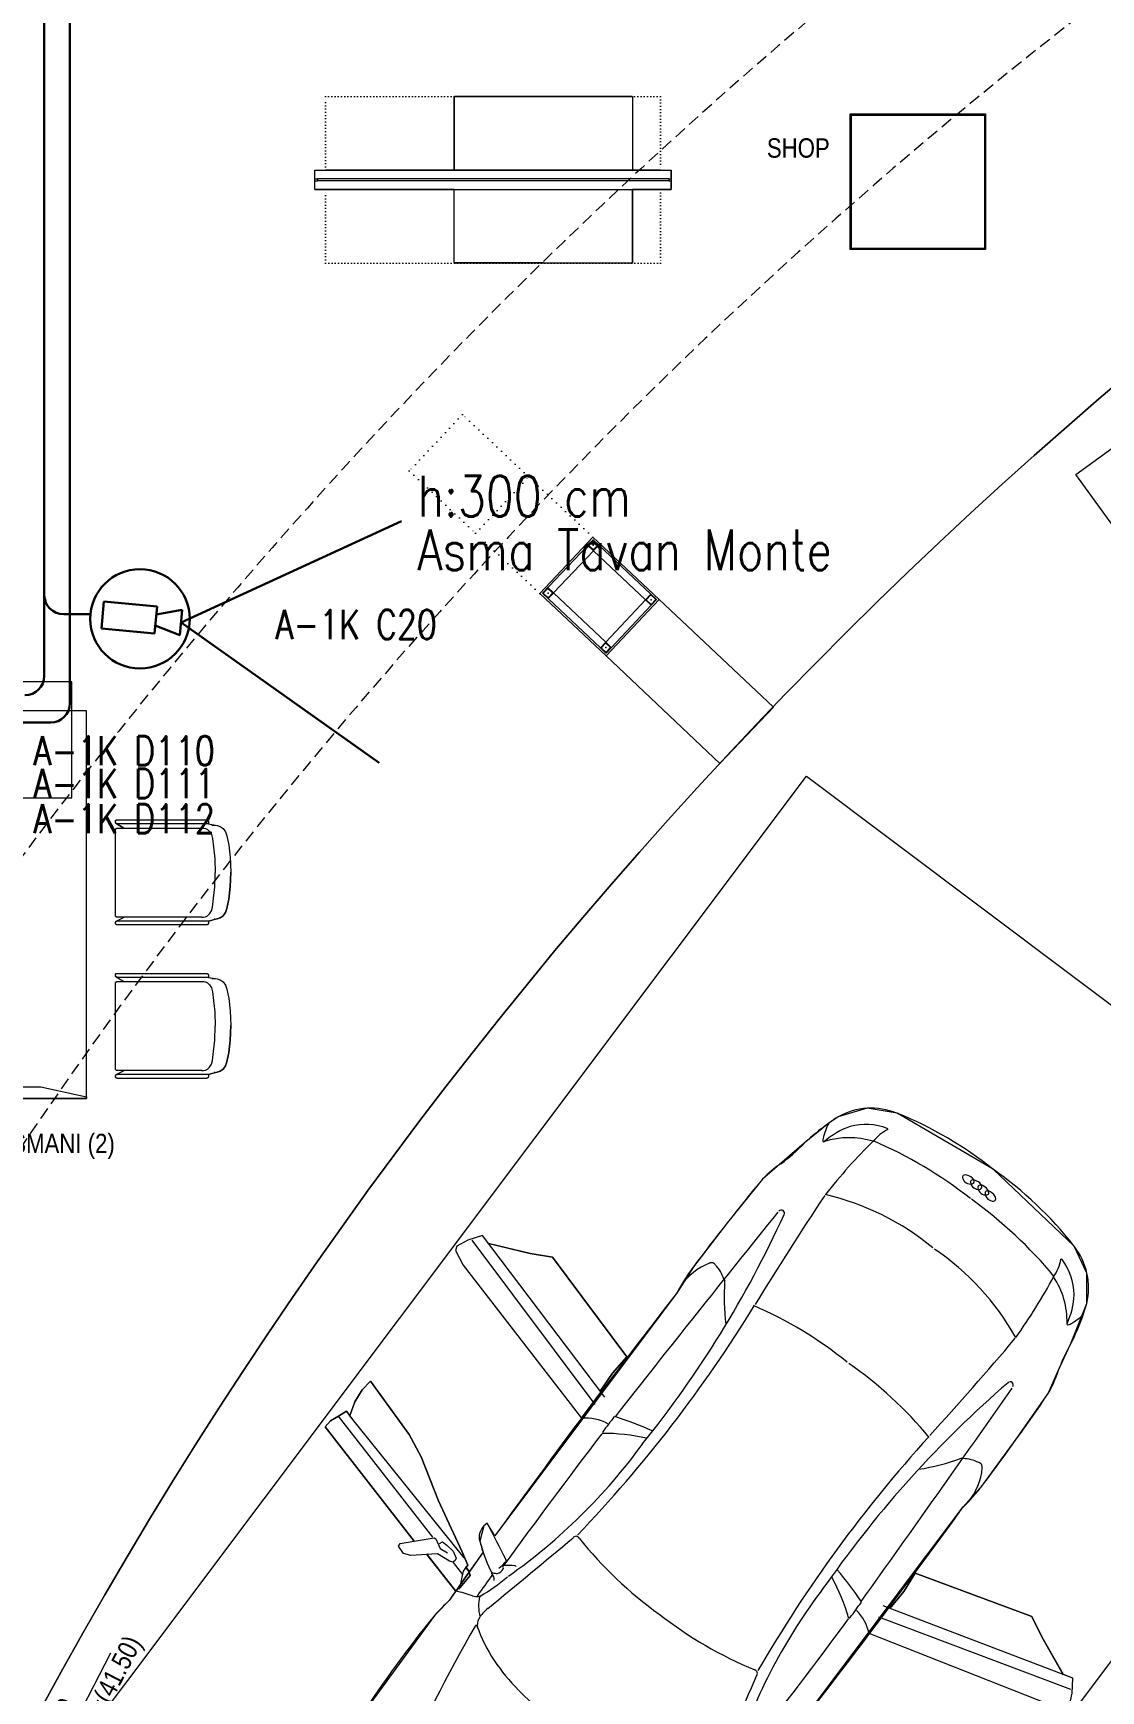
# Model space of a CAD drawing. Extents: x -2050 to 29725, y -1777 to 6820.
# Drawn here: x 1974 to 2525, y 832 to 1688 of the extents above; entities that cross this region are included whole.
import ezdxf
from ezdxf.enums import TextEntityAlignment as Align

# ---------------------------------------------------------------- set-up
doc = ezdxf.new("R2010")
doc.units = 0
doc.header["$LTSCALE"] = 25
doc.header["$MEASUREMENT"] = 0
doc.linetypes.add('DOT2', pattern=[0.125, 0, -0.125])
doc.linetypes.add('HIDDEN', pattern=[0.375, 0.25, -0.125])
doc.layers.get('0').update_dxf_attribs({"color": 9, "lineweight": 9})
for name, color, linetype, lineweight in [('04', 9, 'Continuous', 9), ('05', 9, 'Continuous', 9), ('06C', 9, 'Continuous', 9), ('06D', 9, 'Continuous', 9), ('10', 9, 'Continuous', 9), ('11', 9, 'Continuous', 9), ('20', 9, 'DOT2', 9), ('21', 9, 'Continuous', 9), ('40', 9, 'Continuous', 9), ('40B', 9, 'Continuous', 9), ('DATA TAVAN', 160, 'Continuous', 30), ('DATA YER', 30, 'Continuous', 30), ('E-DAHİLİ DOME KAMERA', 7, 'Continuous', 30), ('E-DAHİLİ KAMERA', 7, 'Continuous', 30), ('E-YAZI', 7, 'Continuous', 30)]:
    doc.layers.add(name, color=color, linetype=linetype, lineweight=lineweight)
doc.styles.add('Arial', font='arial.ttf', dxfattribs={"height": 2.5})
doc.styles.add('E-YAZI', font='txttw.shx')
doc.styles.add('MuuM_TEXT-STANDART', font='ARIALN.TTF')

# ---------------------------------------------------------------- blocks, each defined once
blk = doc.blocks.new('0_elevationtarget-p')
h = blk.add_hatch(color=256)
h.paths.add_polyline_path([(2.5, 0, 0.414214), (0, 2.5), (0, 0)])
h.paths.add_polyline_path([(0, 0), (-2.5, 0, 0.414214), (0, -2.5)])
blk.add_line((0, -3.5), (0, 3.5))
blk.add_lwpolyline([(16.6, 0), (-4, 0)])
blk.add_circle((0, 0), 2.5)
at = {"style": 'Arial'}
blk.add_attdef('BITMISKOT', text='', height=2, dxfattribs=at).set_placement((4.5, 0), align=Align.BOTTOM_LEFT)
blk.add_attdef('KABAKOT', text='', height=2, dxfattribs=at).set_placement((4.5, -0.59), align=Align.TOP_LEFT)
blk = doc.blocks.new('Group-321-1')
at = {"lineweight": 0}
for p, q in [((384783.0404, 69371.037), (384783.0455, 69371.0295)), ((384784.4115, 69370.3332), (384784.4025, 69370.333))]:
    blk.add_line(p, q, dxfattribs=at)
blk.add_lwpolyline([(384781.5515, 69367.9843), (384781.749, 69367.6906), (384781.7549, 69367.6863), (384781.7923, 69367.6441), (384781.8263, 69367.6169), (384782.0711, 69367.4613), (384782.3403, 69367.353), (384782.3817, 69367.3414), (384782.4453, 69367.3332), (384782.7991, 69367.344), (384783.0363, 69367.4941), (384783.1021, 69367.5581), (384783.1403, 69367.5843), (384783.2058, 69367.6663), (384783.5053, 69368.2326), (384783.5403, 69368.3322), (384783.689, 69368.5997), (384783.7466, 69368.6084), (384783.8084, 69368.6626), (384783.8147, 69368.6844), (384783.7337, 69368.6844), (384784.4562, 69370.087), (384784.5363, 69370.2162), (384784.6671, 69370.4777), (384784.7897, 69370.7386), (384784.8195, 69370.8587), (384784.8615, 69371.012), (384784.9078, 69371.2302), (384784.8821, 69371.3838), (384784.7923, 69371.511), (384784.3139, 69371.8312), (384783.7777, 69372.0326), (384783.6197, 69372.0318), (384783.48, 69371.9631), (384783.4374, 69371.9222), (384783.3299, 69371.7988), (384783.1493, 69371.5806), (384783.0089, 69371.3289), (384782.8745, 69371.074), (384782.8143, 69370.9298), (384782.099, 69369.5315), (384782.0492, 69369.5901), (384782.0346, 69369.5732), (384782.0266, 69369.4913), (384782.053, 69369.4394), (384781.9224, 69369.1627), (384781.8618, 69369.0762), (384781.5727, 69368.4935), (384781.5478, 69368.4017), (384781.5488, 69368.3546), (384781.5351, 69368.2638), (384781.5515, 69367.9843)], close=True, dxfattribs=at)
for centre, radius, start, end in [((384783.7002, 69371.6914), 0.3498, 77.58661, 129.02756), ((384783.3657, 69370.1215), 1.955, 60.96601, 77.834), ((384784.32, 69371.0452), 1.2443, 132.46554, 142.72442), ((384783.6803, 69371.6404), 0.3125, 79.03531, 114.67967), ((384783.8912, 69371.7489), 0.2436, 127.28492, 150.48206), ((384783.7369, 69371.9408), 0.00701, 14.30738, 65.78767), ((384783.7203, 69371.8273), 0.2984, 161.30494, 177.7436), ((384783.624, 69371.4545), 0.4181, 82.50821, 117.47814), ((384783.7432, 69371.5713), 0.4025, 118.72004, 140.78477), ((384786.16, 69370.0997), 3.0479, 144.45126, 151.44152), ((384783.1339, 69369.6371), 2.3005, 61.70075, 76.26458), ((384782.5383, 69372.3373), 0.9575, 316.21857, 325.7418), ((384783.5084, 69371.8411), 0.0862, 181.34596, 189.63974), ((384783.4275, 69371.8281), 0.00442, 198.85042, 328.86273), ((384784.1759, 69371.7659), 0.0116, 115.48588, 202.83845), ((384784.1827, 69371.7527), 0.0264, 86.25131, 116.60003), ((384784.1802, 69371.7174), 0.0619, 44.04057, 86.06863), ((384783.4781, 69370.0639), 1.955, 47.82213, 64.69011), ((384784.2048, 69371.7798), 0.0437, 204.93665, 291.60104), ((384784.219, 69371.7483), 0.0101, 111.92831, 196.76289), ((384784.245, 69371.7546), 0.0368, 193.51549, 249.2754), ((384784.2267, 69371.7313), 0.0287, 93.47089, 113.70035), ((384784.2157, 69371.751), 0.0129, 292.51497, 43.91301), ((384784.2218, 69371.692), 0.0681, 58.34095, 87.30825), ((384784.2513, 69371.7608), 0.045, 244.61072, 282.68217), ((384784.2665, 69371.7271), 0.0153, 157.39591, 204.46469), ((384784.264, 69371.7268), 0.0131, 105.23805, 152.09254), ((384784.2938, 69371.739), 0.045, 202.97395, 241.04541), ((384784.2396, 69371.7211), 0.0339, 22.28966, 58.16625), ((384784.2575, 69371.7317), 0.0153, 281.19144, 328.26022), ((384784.2684, 69371.7064), 0.0339, 67.48988, 103.36647), ((384784.2588, 69371.7295), 0.0131, 333.56358, 20.41807), ((384784.2924, 69371.7303), 0.0368, 236.38072, 292.14064), ((384784.2551, 69371.6749), 0.0681, 38.34788, 67.31518), ((384784.3065, 69371.7044), 0.0129, 81.74311, 193.14115), ((384784.3363, 69371.7123), 0.0437, 194.05509, 280.71948), ((384784.3025, 69371.7054), 0.0101, 288.89324, 13.72781), ((384784.2842, 69371.7018), 0.0287, 11.95578, 32.18524), ((384784.2999, 69371.6559), 0.0619, 39.58749, 81.61555), ((384784.3419, 69371.6807), 0.0116, 282.81768, 10.17024), ((384784.3272, 69371.6786), 0.0264, 9.05609, 39.40481), ((384783.6081, 69371.2726), 0.5525, 133.02369, 146.12278), ((384783.2195, 69369.5931), 2.3005, 49.39154, 63.95538), ((384793.5272, 69365.622), 11.9668, 150.13727, 152.89723), ((384800.1056, 69364.1963), 18.1799, 156.13496, 158.24111), ((384783.405, 69370.2154), 1.343, 60.01739, 86.68797), ((384784.5586, 69371.2508), 0.3498, 356.62857, 48.06952), ((384865.0479, 69325.7189), 93.6961, 150.803073, 151.627747), ((384783.2749, 69371.4236), 0.0159, 339.0039, 150.39832), ((384784.4941, 69371.4395), 0.2436, 335.17406, 358.37121), ((384784.7399, 69371.4259), 0.00701, 59.86846, 111.34875), ((384784.5288, 69371.2049), 0.3125, 10.97646, 46.62082), ((384777.8715, 69372.8535), 5.6052, 330.89441, 345.16435), ((384783.5314, 69370.1506), 1.343, 38.96815, 65.63874), ((384781.8315, 69372.3216), 3.0479, 334.21461, 341.20486), ((384784.4106, 69371.0507), 0.4181, 8.17799, 43.14791), ((384784.436, 69371.2157), 0.4025, 344.87136, 6.93609), ((384784.6574, 69371.3463), 0.2984, 307.91253, 324.35119), ((384783.6723, 69371.3777), 1.2443, 342.93171, 353.19059), ((384783.1168, 69370.8333), 0.3186, 120.97289, 155.47556), ((384782.9706, 69371.0742), 0.0369, 91.80001, 120.34392), ((384782.963, 69371.0791), 0.0326, 45.48642, 78.55436), ((384782.8486, 69370.9332), 0.2179, 28.76175, 50.98475), ((384784.8286, 69371.1089), 0.00442, 156.7934, 286.8057), ((384784.7921, 69371.1821), 0.0862, 296.01639, 304.31017), ((384783.7734, 69370.6126), 1.0105, 153.06948, 161.91859), ((384784.1506, 69371.1377), 1.1104, 185.59299, 197.27063), ((384785.7608, 69370.6832), 0.9575, 159.91432, 169.43756), ((384822.9409, 69349.5203), 45.4809, 151.91783, 153.89663), ((384776.6075, 69373.5829), 7.1236, 326.0794, 338.11644), ((384782.7341, 69368.9325), 2.0531, 60.68217, 76.50321), ((384768.9056, 69380.2116), 18.1799, 327.41502, 329.52117), ((384784.272, 69370.9318), 0.5525, 339.53334, 352.63243), ((384788.9005, 69367.1922), 5.6052, 140.49177, 154.76171), ((384773.8988, 69375.6976), 11.9668, 332.7589, 335.51885), ((384784.589, 69370.7491), 0.0159, 335.25781, 146.65222), ((384782.8801, 69368.8575), 2.0531, 49.15292, 64.97396), ((384699.7855, 69410.5499), 93.6961, 334.028379, 334.853054), ((384790.2301, 69366.5903), 7.1236, 147.53968, 159.57673), ((384783.8462, 69371.294), 1.1104, 288.38549, 300.06314), ((384784.4389, 69370.1168), 0.2179, 74.67138, 96.89437), ((384784.4908, 69370.2948), 0.0326, 47.10176, 80.1697), ((384784.4824, 69370.2982), 0.0369, 5.3122, 33.85612), ((384825.273, 69347.607), 48.3027, 152.0551, 152.17195), ((384782.4028, 69368.6925), 1.5636, 74.98539, 82.5895), ((384784.2014, 69370.2765), 0.3186, 330.18057, 4.68324), ((384821.1879, 69350.0129), 43.565, 152.47687, 153.59071), ((384782.4965, 69369.975), 0.2388, 70.63493, 104.39061), ((384782.7293, 69369.2079), 0.9545, 86.6279, 100.51602), ((384782.5618, 69370.1533), 0.00585, 151.78048, 223.89891), ((384783.6393, 69370.6814), 1.0105, 323.73754, 332.58665), ((384780.1046, 69371.4451), 2.9727, 314.88555, 333.67662), ((384743.6698, 69390.211), 45.4809, 331.7595, 333.7383), ((384782.8782, 69368.4484), 1.5636, 43.06662, 50.67073), ((384782.0988, 69369.5256), 0.08, 143.47187, 205.34832), ((384782.1495, 69369.4974), 0.1377, 137.16643, 146.60216), ((384967.4628, 69508.0027), 231.379, 216.741616, 216.794011), ((384678.7517, 69458.2208), 136.4506, 319.252602, 319.492588), ((384782.5149, 69369.582), 0.0186, 41.38587, 155.31615), ((384783.958, 69371.212), 2.1585, 228.54216, 243.72242), ((384786.4545, 69368.1856), 2.9727, 151.97951, 170.77058), ((384783.1066, 69369.0142), 0.9545, 25.14011, 39.02822), ((384782.9196, 69369.9112), 0.9868, 205.18196, 214.47771), ((384740.7557, 69390.9906), 48.3027, 333.48418, 333.60103), ((384783.8657, 69369.2721), 0.2388, 21.26552, 55.0212), ((384795.1786, 69363.075), 14.5872, 154.13193, 155.3338), ((384782.1321, 69369.3799), 0.0386, 287.17105, 347.53678), ((384781.9661, 69369.5433), 0.2494, 316.34844, 326.72021), ((384782.1506, 69369.3741), 0.0194, 352.1473, 47.07927), ((384782.2653, 69368.9144), 0.4843, 94.43281, 101.94441), ((384782.1667, 69369.4142), 0.0112, 312.85989, 34.81051), ((384782.228, 69369.389), 0.00831, 38.23228, 92.03083), ((384745.0919, 69389.0738), 43.565, 332.06542, 333.17925), ((384783.9724, 69369.4292), 0.00585, 261.75721, 333.87565), ((384791.1445, 69364.8055), 10.0957, 153.3898, 154.10666), ((384781.4441, 69369.9694), 0.9862, 309.91617, 319.86311), ((384782.1239, 69369.3634), 0.0209, 210.13375, 261.90105), ((384782.122, 69369.3451), 0.00941, 178.27039, 230.32072), ((384782.0852, 69369.2999), 0.0489, 5.77906, 50.98927), ((384782.1316, 69369.3958), 0.0541, 258.6932, 282.71565), ((384781.8012, 69367.5574), 1.667, 81.88637, 84.9423), ((384782.0501, 69369.2603), 0.0543, 255.44862, 293.85951), ((384782.0653, 69369.2123), 0.00351, 147.65254, 275.80128), ((384782.3152, 69369.2019), 0.2415, 178.31118, 202.80165), ((384782.0803, 69369.2075), 0.00659, 121.6403, 166.77146), ((384784.0189, 69371.1807), 2.1585, 241.9337, 257.11397), ((384783.0277, 69368.3243), 1.3873, 142.81626, 147.17964), ((384782.2724, 69369.0259), 0.196, 137.86982, 155.43476), ((384787.0532, 69366.1374), 5.9654, 150.48594, 156.73647), ((384789.1281, 69366.4456), 7.5187, 159.68697, 166.35156), ((384782.0818, 69369.0554), 0.00481, 20.93843, 175.93169), ((384782.1584, 69369.074), 0.0723, 153.7582, 202.5543), ((384782.8576, 69369.5029), 0.8909, 210.02521, 235.56573), ((384916.0429, 69336.4165), 136.4506, 166.163538, 166.403525), ((384783.5356, 69369.0581), 0.0186, 330.33998, 84.27025), ((384783.6274, 69370.5018), 2.1511, 233.76937, 242.93532), ((384783.546, 69368.7124), 0.00831, 33.62529, 87.42384), ((384783.1387, 69368.4661), 0.4843, 23.71172, 31.22332), ((384783.6023, 69368.6773), 0.0112, 90.84562, 172.79624), ((384788.1969, 69600.0219), 231.379, 268.862115, 268.914511), ((384783.6798, 69368.7118), 0.1377, 339.05397, 348.48969), ((384784.4746, 69368.4138), 0.9862, 165.79302, 175.73995), ((384770.8666, 69375.5547), 14.5872, 330.32233, 331.52419), ((384783.5945, 69368.6292), 0.0386, 138.11935, 198.48507), ((384783.6078, 69368.6381), 0.0541, 202.94048, 226.96292), ((384783.5791, 69368.6408), 0.0194, 78.57685, 133.50883), ((384783.5859, 69368.613), 0.0209, 223.75508, 275.52238), ((384783.8241, 69368.5896), 0.2494, 158.93592, 169.30769), ((384783.5672, 69369.5788), 0.9868, 271.17841, 280.47417), ((384783.7323, 69368.6871), 0.08, 280.3078, 342.18425), ((384783.6345, 69370.4982), 2.1511, 242.7208, 251.88675), ((384774.6241, 69373.2856), 10.0957, 331.54946, 332.26633), ((384783.5569, 69368.5444), 0.0489, 74.66686, 119.87707), ((384783.5722, 69368.6007), 0.00941, 255.33541, 307.38574), ((384781.8971, 69368.3577), 0.3521, 155.6746, 172.82724), ((384783.2716, 69369.2904), 0.8909, 250.0904, 275.63091), ((384783.3307, 69368.4723), 0.0723, 283.10183, 331.89793), ((384783.2251, 69368.5368), 0.196, 330.22137, 347.7863), ((384783.3432, 69368.6743), 0.2415, 282.85447, 307.34495), ((384783.4846, 69368.4866), 0.00659, 318.88467, 4.01582), ((384783.5452, 69368.4928), 0.0543, 191.79662, 230.20751), ((384783.4973, 69368.4773), 0.00351, 209.85485, 338.00359), ((384782.3066, 69367.2979), 1.667, 40.71383, 43.76976), ((384764.3472, 69370.8859), 17.3868, 351.32617, 351.63129), ((384781.2507, 69368.3722), 0.2986, 356.60672, 5.66016), ((384777.1322, 69372.6032), 7.5187, 319.30457, 325.96916), ((384783.3602, 69368.3991), 0.00481, 309.72444, 104.7177), ((384782.1373, 69368.159), 0.6112, 170.0439, 196.59906), ((384781.8007, 69368.141), 0.2809, 142.99801, 163.90702), ((384781.6108, 69368.2877), 0.0411, 126.43126, 146.97652), ((384781.5894, 69368.3179), 0.00398, 74.79118, 133.78563), ((384781.5845, 69368.3135), 0.0102, 1.6376, 54.39629), ((384781.5006, 69368.3013), 0.0949, 358.81699, 7.38389), ((384782.2012, 69368.2894), 0.6058, 179.06594, 219.47978), ((384782.2148, 69368.7415), 1.3873, 338.47648, 342.83987), ((384783.574, 69367.6511), 1.8423, 162.01986, 174.32836), ((384778.0913, 69370.7376), 5.9654, 328.91966, 335.17019), ((384782.3166, 69368.2853), 0.8221, 201.47616, 226.33924), ((384782.1191, 69367.7954), 0.3803, 174.31047, 196.66974), ((384781.8274, 69367.732), 0.0243, 63.76495, 169.99527), ((384784.0992, 69371.3805), 4.2739, 238.04892, 242.63411), ((384781.9367, 69367.8086), 0.2189, 213.43665, 228.87327), ((384781.9405, 69367.6889), 0.1449, 160.42148, 200.18277), ((384781.3493, 69368.793), 1.8423, 311.32776, 323.63627), ((384782.901, 69367.8424), 0.3521, 312.82889, 329.98153), ((384781.8626, 69367.7093), 0.0958, 222.86726, 244.00748), ((384781.8298, 69367.649), 0.0272, 202.20177, 232.28434), ((384782.6953, 69368.7143), 1.3999, 231.62456, 243.52038), ((384781.9795, 69367.566), 0.00393, 106.148, 191.23563), ((384781.9842, 69367.5477), 0.0228, 79.74326, 104.67435), ((384781.9679, 69367.4673), 0.1048, 43.02745, 79.064), ((384784.0734, 69371.3937), 4.2739, 243.02202, 247.60721), ((384783.0862, 69367.4874), 0.0949, 118.27223, 126.83913), ((384783.0473, 69367.5626), 0.0102, 71.25983, 124.01853), ((384783.048, 69367.5692), 0.00398, 351.87049, 50.86494), ((384783.2896, 69367.3257), 0.2986, 119.99597, 129.0494), ((384781.9926, 69367.569), 0.0174, 192.47252, 226.43384), ((384782.0763, 69367.6572), 0.139, 226.48129, 253.24184), ((384782.0325, 69367.5354), 0.00393, 108.00787, 193.0955), ((384782.0455, 69367.5388), 0.0174, 194.33239, 228.2937), ((384782.0378, 69367.5173), 0.0228, 81.60313, 106.53421), ((384782.1264, 69367.6297), 0.139, 228.34115, 255.10171), ((384782.043, 69367.5459), 0.0229, 252.85277, 277.47636), ((384782.0242, 69367.4364), 0.1048, 44.88731, 80.92386), ((384782.0223, 69367.5184), 0.0302, 24.43778, 42.48024), ((384782.0457, 69367.5282), 0.00493, 273.68219, 33.68219), ((384782.0856, 69367.5071), 0.00493, 90.11407, 210.11407), ((384782.1019, 69367.5147), 0.0229, 206.3199, 230.94349), ((384782.0905, 69367.4822), 0.0302, 81.31602, 99.35848), ((384782.1758, 69367.6043), 0.139, 230.55442, 257.31497), ((384782.0967, 69367.5174), 0.0229, 254.71264, 279.33622), ((384782.0783, 69367.4086), 0.1048, 44.73227, 80.76882), ((384782.0769, 69367.4892), 0.0302, 26.29765, 44.3401), ((384782.0999, 69367.4998), 0.00493, 275.54206, 35.54205), ((384782.1404, 69367.4796), 0.00493, 91.97393, 211.97394), ((384782.146, 69367.4549), 0.0302, 83.17589, 101.21835), ((384782.1362, 69367.3809), 0.1048, 46.59213, 82.62868), ((384782.6682, 69368.0497), 0.6058, 266.17635, 306.59018), ((384782.5995, 69367.9217), 0.6112, 289.05706, 315.61223), ((384782.7811, 69367.6377), 0.2809, 321.7491, 342.65812), ((384795.1854, 69355.0563), 17.3868, 134.02483, 134.32996), ((384783.0109, 69367.569), 0.0411, 338.6796, 359.22486), ((384782.7254, 69368.6988), 1.3999, 242.13575, 254.03156), ((384782.1563, 69367.4877), 0.0229, 208.17977, 232.80335), ((384782.2273, 69367.5797), 0.139, 232.41428, 259.17484), ((384782.1491, 69367.4857), 0.0174, 257.36242, 291.32374), ((384782.1361, 69367.4668), 0.0228, 19.12192, 44.053), ((384782.1539, 69367.4731), 0.00393, 292.56063, 17.64826), ((384782.2044, 69367.4602), 0.0174, 259.22229, 293.1836), ((384782.1921, 69367.441), 0.0228, 20.98178, 45.91286), ((384782.2096, 69367.4478), 0.00393, 294.42049, 19.50812), ((384782.3323, 69367.4878), 0.1449, 285.47336, 325.23464), ((384782.3147, 69367.695), 0.3803, 288.98638, 311.34565), ((384782.4333, 69367.421), 0.0243, 315.66086, 61.89118), ((384782.3942, 69367.4364), 0.0958, 241.64864, 262.78887), ((384782.3644, 69367.3745), 0.0272, 253.37179, 283.45435), ((384782.4317, 69367.5545), 0.2189, 256.78285, 272.21947), ((384782.5977, 69368.1411), 0.8221, 259.31689, 284.17997)]:
    blk.add_arc(centre, radius, start, end, dxfattribs=at)
blk = doc.blocks.new('Group-322-1')
for p, q in [((384781.2966, 69370.1597), (384781.2703, 69370.0916)), ((384781.331, 69370.2105), (384781.2966, 69370.1597)), ((384781.5743, 69369.9737), (384781.331, 69370.2105)), ((384781.2703, 69370.0916), (384781.2557, 69370.0172)), ((384781.1619, 69369.9731), (384781.1407, 69369.9383)), ((384781.1991, 69370.0045), (384781.1619, 69369.9731)), ((384781.2352, 69370.0373), (384781.1991, 69370.0045)), ((384781.784, 69369.4706), (384781.1997, 69370.004)), ((384781.2557, 69370.0172), (384781.2352, 69370.0373)), ((384781.9623, 69369.3941), (384781.2557, 69370.0169)), ((384781.2557, 69370.0169), (384781.2754, 69369.9991)), ((384781.6545, 69369.8691), (384781.5743, 69369.9737)), ((384781.1407, 69369.9383), (384781.6919, 69369.4347)), ((384781.7823, 69369.6607), (384781.6545, 69369.8691)), ((384781.9441, 69369.4245), (384781.7823, 69369.6607)), ((384781.6228, 69369.4109), (384781.7921, 69369.4695)), ((384781.7921, 69369.4695), (384781.8013, 69369.4647)), ((384781.8013, 69369.4647), (384781.8317, 69369.4193)), ((384781.8241, 69369.4453), (384781.8377, 69369.4563)), ((384781.8377, 69369.4563), (384781.862, 69369.4435)), ((384781.6183, 69369.395), (384781.6228, 69369.4109)), ((384781.6494, 69369.3621), (384781.6183, 69369.395)), ((384781.7937, 69369.3845), (384781.6889, 69369.3595)), ((384781.7664, 69369.3807), (384781.9464, 69369.2177)), ((384781.8226, 69369.3912), (384781.7937, 69369.3845)), ((384781.8894, 69369.3631), (384781.8226, 69369.3912)), ((384781.8317, 69369.4193), (384781.8727, 69369.4049)), ((384781.862, 69369.4435), (384781.8993, 69369.4183)), ((384781.8993, 69369.4183), (384781.9205, 69369.3851)), ((384781.9175, 69369.372), (384781.9084, 69369.3622)), ((384781.9205, 69369.3851), (384781.9175, 69369.372)), ((384781.9863, 69369.3597), (384781.9441, 69369.4245)), ((384781.6889, 69369.3595), (384781.6494, 69369.3621)), ((384781.9084, 69369.3622), (384781.8894, 69369.3631)), ((384781.9692, 69369.3081), (384781.9114, 69369.3606)), ((384781.9625, 69369.2298), (384782.008, 69369.3088)), ((384781.9659, 69369.2362), (384781.97, 69369.3257)), ((384781.97, 69369.3257), (384781.9863, 69369.3597)), ((384781.9978, 69369.329), (384781.9767, 69369.3483)), ((384782.008, 69369.3088), (384781.9978, 69369.329))]:
    blk.add_line(p, q)
blk.add_lwpolyline([(384781.331, 69370.2105), (384781.5743, 69369.9737), (384781.6545, 69369.8691), (384781.7823, 69369.6607), (384781.9441, 69369.4245), (384781.9863, 69369.3597), (384781.9796, 69369.3457), (384781.9978, 69369.329), (384782.008, 69369.3088), (384781.9659, 69369.2362), (384781.9464, 69369.2177), (384781.7687, 69369.3785), (384781.6889, 69369.3595), (384781.6494, 69369.3621), (384781.6183, 69369.395), (384781.6228, 69369.4109), (384781.6919, 69369.4347), (384781.1407, 69369.9383), (384781.1619, 69369.9731), (384781.1991, 69370.0045), (384781.2352, 69370.0373), (384781.2557, 69370.0169), (384781.2703, 69370.0916), (384781.2966, 69370.1597)], close=True)
blk = doc.blocks.new('Group-323-1')
for p, q in [((384784.0265, 69368.5095), (384784.2703, 69368.527)), ((384784.2703, 69368.527), (384784.4021, 69368.5228)), ((384784.4021, 69368.5228), (384784.7363, 69368.4631)), ((384783.5713, 69368.4048), (384783.609, 69368.4878)), ((384783.5745, 69368.4113), (384783.6449, 69368.4667)), ((384783.609, 69368.4878), (384783.6313, 69368.4913)), ((384783.631, 69368.4558), (384783.7074, 69368.4395)), ((384783.6313, 69368.4913), (384783.6593, 69368.4854)), ((384783.6449, 69368.4667), (384783.663, 69368.4998)), ((384783.663, 69368.4998), (384783.7403, 69368.5033)), ((384783.7049, 69368.5004), (384784.6228, 69368.2891)), ((384783.7131, 69368.4511), (384783.7105, 69368.438)), ((384783.7105, 69368.438), (384783.7223, 69368.4231)), ((384783.7219, 69368.4612), (384783.7131, 69368.4511)), ((384783.7613, 69368.4632), (384783.7219, 69368.4612)), ((384783.7403, 69368.5033), (384784.0265, 69368.5095)), ((384783.8035, 69368.4477), (384783.7613, 69368.4632)), ((384783.8016, 69368.4089), (384783.766, 69368.4339)), ((384783.8281, 69368.4354), (384783.8035, 69368.4477)), ((384783.8271, 69368.4179), (384783.8281, 69368.4354)), ((384784.7363, 69368.4631), (384784.715, 69368.4056)), ((384783.8082, 69368.3333), (384783.5708, 69368.3847)), ((384783.7223, 69368.4231), (384783.784, 69368.3851)), ((384783.784, 69368.3851), (384783.7954, 69368.3578)), ((384783.7954, 69368.3578), (384783.8361, 69368.258)), ((384783.8561, 69368.4106), (384783.8016, 69368.4089)), ((384783.8654, 69368.406), (384783.8561, 69368.4106)), ((384783.9165, 69368.2343), (384783.8654, 69368.406)), ((384783.871, 69368.4001), (384784.645, 69368.2361)), ((384784.6751, 69368.3445), (384784.6231, 69368.2893)), ((384784.715, 69368.4056), (384784.6751, 69368.3445)), ((384783.8361, 69368.258), (384783.8613, 69368.2275)), ((384784.626, 69368.1499), (384783.8955, 69368.3044)), ((384784.6228, 69368.2891), (384784.5969, 69368.2948)), ((384784.6231, 69368.2893), (384784.6514, 69368.2844)), ((384784.6514, 69368.2844), (384784.6458, 69368.2359)), ((384783.8613, 69368.2275), (384783.9062, 69368.2214)), ((384783.9062, 69368.2214), (384783.9165, 69368.2343)), ((384784.642, 69368.1874), (384784.626, 69368.1499)), ((384784.6458, 69368.2359), (384784.642, 69368.1874))]:
    blk.add_line(p, q)
blk.add_lwpolyline([(384783.6295, 69368.491), (384783.6556, 69368.4862), (384783.663, 69368.4998), (384784.0265, 69368.5095), (384784.2703, 69368.527), (384784.4021, 69368.5228), (384784.7363, 69368.4631), (384784.715, 69368.4056), (384784.6751, 69368.3445), (384784.6228, 69368.2891), (384784.6514, 69368.2844), (384784.642, 69368.1874), (384784.626, 69368.1499), (384783.8955, 69368.3044), (384783.9165, 69368.2343), (384783.9062, 69368.2214), (384783.8613, 69368.2275), (384783.8361, 69368.258), (384783.8051, 69368.334), (384783.5708, 69368.3847)], close=True)
blk = doc.blocks.new('Group-324-1')
for p, q in [((384781.7031, 69371.0121), (384781.6524, 69370.9735)), ((384781.7733, 69371.0498), (384781.7031, 69371.0121)), ((384782.4941, 69370.2883), (384781.7252, 69371.016)), ((384782.5366, 69370.3335), (384781.7733, 69371.0498)), ((384781.8057, 69371.015), (384782.0321, 69370.9999)), ((384782.0321, 69370.9999), (384782.1497, 69371.0007)), ((384782.1497, 69371.0007), (384782.6141, 69370.5571)), ((384781.6524, 69370.9735), (384781.6499, 69370.9499)), ((384781.6499, 69370.9499), (384781.7011, 69370.8824)), ((384781.7011, 69370.8824), (384782.4371, 69370.2063)), ((384782.6141, 69370.5571), (384782.5545, 69370.4624)), ((384782.5545, 69370.4624), (384782.5076, 69370.3596))]:
    blk.add_line(p, q)
blk.add_lwpolyline([(384782.6141, 69370.5571), (384782.1497, 69371.0007), (384782.0321, 69370.9999), (384781.8107, 69371.0146), (384781.7733, 69371.0498), (384781.7031, 69371.0121), (384781.6524, 69370.9735), (384781.6499, 69370.9499), (384781.7011, 69370.8824), (384782.4371, 69370.2063), (384782.5131, 69370.3555), (384782.5079, 69370.3604), (384782.5545, 69370.4624)], close=True)
blk = doc.blocks.new('Group-325-1')
for p, q in [((384784.2699, 69369.7089), (384784.2277, 69369.6053)), ((384784.901, 69369.5901), (384784.2699, 69369.7089)), ((384784.2277, 69369.6053), (384784.1715, 69369.5072)), ((384784.9688, 69369.494), (384784.901, 69369.5901)), ((384784.1214, 69369.4547), (384785.1608, 69369.254)), ((384784.1334, 69369.5156), (384785.1602, 69369.3127)), ((384785.1131, 69369.3188), (384784.9688, 69369.494)), ((384785.0663, 69369.1565), (384784.0879, 69369.3606)), ((384785.1602, 69369.3127), (384785.1706, 69369.2337)), ((384785.1706, 69369.2337), (384785.1687, 69369.1701)), ((384785.151, 69369.1543), (384785.0663, 69369.1565)), ((384785.1687, 69369.1701), (384785.151, 69369.1543))]:
    blk.add_line(p, q)
blk.add_lwpolyline([(384784.2699, 69369.7089), (384784.901, 69369.5901), (384784.9688, 69369.494), (384785.1099, 69369.3227), (384785.1602, 69369.3127), (384785.1706, 69369.2337), (384785.1687, 69369.1701), (384785.151, 69369.1543), (384785.0663, 69369.1565), (384784.0879, 69369.3606), (384784.1366, 69369.4517), (384784.166, 69369.5091), (384784.1719, 69369.508), (384784.2277, 69369.6053)], close=True)
blk = doc.blocks.new('p-audi_arac')
at = {"layer": '06D', "lineweight": 0, "flags": 128}
blk.add_lwpolyline([(695.6, 0.8), (-4.4, 0.8), (-4.4, 400.8), (695.6, 400.8)], close=True, dxfattribs=at)
at = {"layer": '04', "xscale": 100, "yscale": 100, "zscale": 100, "rotation": 117.1763778173342}
for name in ['Group-321-1', 'Group-323-1', 'Group-325-1', 'Group-324-1', 'Group-322-1']:
    blk.add_blockref(name, (23745751.03, -31061967.79), dxfattribs=at)
blk = doc.blocks.new('Group-32-1')
for p, q in [((384804.5516, 69159.371), (384804.573, 69159.3356)), ((384804.5731, 69159.3699), (384804.573, 69159.3694)), ((384804.5732, 69159.3709), (384804.5731, 69159.3704)), ((384804.5731, 69159.3704), (384804.5731, 69159.3699)), ((384804.5733, 69159.3713), (384804.5732, 69159.3709)), ((384804.5735, 69159.3718), (384804.5733, 69159.3713)), ((384804.5736, 69159.3723), (384804.5735, 69159.3718)), ((384804.5738, 69159.3727), (384804.5736, 69159.3723)), ((384804.574, 69159.3732), (384804.5738, 69159.3727)), ((384804.5742, 69159.3736), (384804.574, 69159.3732)), ((384804.5745, 69159.374), (384804.5742, 69159.3736)), ((384804.5747, 69159.3745), (384804.5745, 69159.374)), ((384804.575, 69159.3749), (384804.5747, 69159.3745)), ((384804.5753, 69159.3752), (384804.575, 69159.3749)), ((384804.5756, 69159.3756), (384804.5753, 69159.3752)), ((384804.576, 69159.376), (384804.5756, 69159.3756)), ((384804.5763, 69159.3763), (384804.576, 69159.376)), ((384804.5767, 69159.3766), (384804.5763, 69159.3763)), ((384804.5771, 69159.3769), (384804.5767, 69159.3766)), ((384804.5775, 69159.3772), (384804.5771, 69159.3769)), ((384804.5779, 69159.3775), (384804.5775, 69159.3772)), ((384804.5783, 69159.3777), (384804.5779, 69159.3775)), ((384804.5788, 69159.3779), (384804.5783, 69159.3777)), ((384804.5792, 69159.3781), (384804.5788, 69159.3779)), ((384804.5797, 69159.3783), (384804.5792, 69159.3781)), ((384804.5801, 69159.3785), (384804.5797, 69159.3783)), ((384804.5806, 69159.3786), (384804.5801, 69159.3785)), ((384804.5811, 69159.3787), (384804.5806, 69159.3786)), ((384804.5816, 69159.3788), (384804.5811, 69159.3787)), ((384804.5821, 69159.3789), (384804.5816, 69159.3788)), ((384804.5825, 69159.3789), (384804.5821, 69159.3789)), ((384804.583, 69159.3789), (384804.5825, 69159.3789)), ((384805.023, 69159.3789), (384804.583, 69159.3789)), ((384805.0235, 69159.3789), (384805.023, 69159.3789)), ((384805.024, 69159.3789), (384805.0235, 69159.3789)), ((384805.0245, 69159.3788), (384805.024, 69159.3789)), ((384805.0249, 69159.3787), (384805.0245, 69159.3788)), ((384805.0254, 69159.3786), (384805.0249, 69159.3787)), ((384805.0259, 69159.3785), (384805.0254, 69159.3786)), ((384805.0264, 69159.3783), (384805.0259, 69159.3785)), ((384805.0268, 69159.3781), (384805.0264, 69159.3783)), ((384805.0273, 69159.3779), (384805.0268, 69159.3781)), ((384805.0277, 69159.3777), (384805.0273, 69159.3779)), ((384805.0281, 69159.3775), (384805.0277, 69159.3777)), ((384805.0285, 69159.3772), (384805.0281, 69159.3775)), ((384805.029, 69159.3769), (384805.0285, 69159.3772)), ((384805.0293, 69159.3766), (384805.029, 69159.3769)), ((384805.0297, 69159.3763), (384805.0293, 69159.3766)), ((384805.0301, 69159.376), (384805.0297, 69159.3763)), ((384805.0304, 69159.3756), (384805.0301, 69159.376)), ((384805.0307, 69159.3752), (384805.0304, 69159.3756)), ((384805.031, 69159.3749), (384805.0307, 69159.3752)), ((384805.0313, 69159.3745), (384805.031, 69159.3749)), ((384805.0316, 69159.374), (384805.0313, 69159.3745)), ((384805.0318, 69159.3736), (384805.0316, 69159.374)), ((384805.032, 69159.3732), (384805.0318, 69159.3736)), ((384805.0322, 69159.3727), (384805.032, 69159.3732)), ((384805.0324, 69159.3723), (384805.0322, 69159.3727)), ((384805.0326, 69159.3718), (384805.0324, 69159.3723)), ((384805.0327, 69159.3713), (384805.0326, 69159.3718)), ((384805.0328, 69159.3709), (384805.0327, 69159.3713)), ((384805.0329, 69159.3704), (384805.0328, 69159.3709)), ((384805.0329, 69159.3699), (384805.0329, 69159.3704)), ((384805.033, 69159.3694), (384805.0329, 69159.3699)), ((384805.0521, 69159.3725), (384805.033, 69159.3345)), ((384804.573, 69159.3694), (384804.573, 69159.3689)), ((384804.573, 69159.3689), (384804.573, 69158.9239)), ((384805.033, 69159.3689), (384805.033, 69159.3694)), ((384805.033, 69158.9322), (384805.033, 69159.3689)), ((384804.5516, 69158.8992), (384804.558, 69158.8616)), ((384805.033, 69158.9322), (384805.033, 69158.9322)), ((384805.0524, 69158.8992), (384805.0423, 69158.8616))]:
    blk.add_line(p, q)
at = {"flags": 128}
for points in [[(384804.5309, 69158.9092), (384804.5309, 69158.9087), (384804.531, 69158.9082), (384804.531, 69158.9077), (384804.5311, 69158.9072), (384804.5312, 69158.9068), (384804.5314, 69158.9063), (384804.5315, 69158.9058), (384804.5317, 69158.9054), (384804.5319, 69158.9049), (384804.5321, 69158.9045), (384804.5324, 69158.904), (384804.5326, 69158.9036), (384804.5329, 69158.9032), (384804.5332, 69158.9028), (384804.5335, 69158.9025), (384804.5339, 69158.9021), (384804.5342, 69158.9018), (384804.5346, 69158.9015), (384804.535, 69158.9012), (384804.5354, 69158.9009), (384804.5358, 69158.9006), (384804.5362, 69158.9004), (384804.5367, 69158.9001), (384804.5371, 69158.8999), (384804.5376, 69158.8998), (384804.538, 69158.8996), (384804.5385, 69158.8995), (384804.539, 69158.8994), (384804.5395, 69158.8993), (384804.54, 69158.8992), (384804.5404, 69158.8992), (384804.5409, 69158.8992), (384804.5516, 69158.8992), (384804.5516, 69159.3689), (384804.5516, 69159.3694), (384804.5516, 69159.3699), (384804.5515, 69159.3704), (384804.5515, 69159.3709), (384804.5513, 69159.3713), (384804.5512, 69159.3718), (384804.5511, 69159.3723), (384804.5509, 69159.3727), (384804.5507, 69159.3732), (384804.5505, 69159.3736), (384804.5502, 69159.374), (384804.55, 69159.3745), (384804.5497, 69159.3749), (384804.5494, 69159.3752), (384804.5491, 69159.3756), (384804.5487, 69159.376), (384804.5484, 69159.3763), (384804.548, 69159.3766), (384804.5476, 69159.3769), (384804.5472, 69159.3772), (384804.5468, 69159.3775), (384804.5464, 69159.3777), (384804.5459, 69159.3779), (384804.5455, 69159.3781), (384804.545, 69159.3783), (384804.5445, 69159.3785), (384804.5441, 69159.3786), (384804.5436, 69159.3787), (384804.5431, 69159.3788), (384804.5426, 69159.3789), (384804.5421, 69159.3789), (384804.5416, 69159.3789), (384804.5359, 69159.3789), (384804.5357, 69159.3789), (384804.5354, 69159.3789), (384804.5352, 69159.3788), (384804.535, 69159.3788), (384804.5347, 69159.3788), (384804.5345, 69159.3787), (384804.5343, 69159.3786), (384804.534, 69159.3785), (384804.5338, 69159.3784), (384804.5336, 69159.3783), (384804.5334, 69159.3782), (384804.5332, 69159.3781), (384804.533, 69159.3779), (384804.5328, 69159.3778), (384804.5326, 69159.3776), (384804.5324, 69159.3774), (384804.5322, 69159.3773), (384804.5321, 69159.3771), (384804.5319, 69159.3769), (384804.5318, 69159.3767), (384804.5316, 69159.3765), (384804.5315, 69159.3763), (384804.5314, 69159.376), (384804.5313, 69159.3758), (384804.5312, 69159.3756), (384804.5312, 69159.3754), (384804.5311, 69159.3751), (384804.531, 69159.3749), (384804.531, 69159.3746), (384804.531, 69159.3744), (384804.5309, 69159.3741), (384804.5309, 69159.3739), (384804.5309, 69158.9092)], [(384805.0521, 69158.8992), (384805.0628, 69158.8992), (384805.0633, 69158.8992), (384805.0638, 69158.8992), (384805.0642, 69158.8993), (384805.0647, 69158.8994), (384805.0652, 69158.8995), (384805.0657, 69158.8996), (384805.0661, 69158.8998), (384805.0666, 69158.8999), (384805.0671, 69158.9001), (384805.0675, 69158.9004), (384805.0679, 69158.9006), (384805.0683, 69158.9009), (384805.0687, 69158.9012), (384805.0691, 69158.9015), (384805.0695, 69158.9018), (384805.0698, 69158.9021), (384805.0702, 69158.9025), (384805.0705, 69158.9028), (384805.0708, 69158.9032), (384805.0711, 69158.9036), (384805.0714, 69158.904), (384805.0716, 69158.9045), (384805.0718, 69158.9049), (384805.072, 69158.9054), (384805.0722, 69158.9058), (384805.0723, 69158.9063), (384805.0725, 69158.9068), (384805.0726, 69158.9072), (384805.0727, 69158.9077), (384805.0727, 69158.9082), (384805.0728, 69158.9087), (384805.0728, 69158.9092), (384805.0728, 69159.3689), (384805.0728, 69159.3694), (384805.0727, 69159.3699), (384805.0727, 69159.3704), (384805.0726, 69159.3709), (384805.0725, 69159.3713), (384805.0723, 69159.3718), (384805.0722, 69159.3723), (384805.072, 69159.3727), (384805.0718, 69159.3732), (384805.0716, 69159.3736), (384805.0714, 69159.374), (384805.0711, 69159.3745), (384805.0708, 69159.3749), (384805.0705, 69159.3752), (384805.0702, 69159.3756), (384805.0698, 69159.376), (384805.0695, 69159.3763), (384805.0691, 69159.3766), (384805.0687, 69159.3769), (384805.0683, 69159.3772), (384805.0679, 69159.3775), (384805.0675, 69159.3777), (384805.0671, 69159.3779), (384805.0666, 69159.3781), (384805.0661, 69159.3783), (384805.0657, 69159.3785), (384805.0652, 69159.3786), (384805.0647, 69159.3787), (384805.0642, 69159.3788), (384805.0638, 69159.3789), (384805.0633, 69159.3789), (384805.0628, 69159.3789), (384805.0621, 69159.3789), (384805.0616, 69159.3789), (384805.0611, 69159.3789), (384805.0606, 69159.3788), (384805.0601, 69159.3787), (384805.0596, 69159.3786), (384805.0592, 69159.3785), (384805.0587, 69159.3783), (384805.0582, 69159.3781), (384805.0578, 69159.3779), (384805.0574, 69159.3777), (384805.0569, 69159.3775), (384805.0565, 69159.3772), (384805.0561, 69159.3769), (384805.0557, 69159.3766), (384805.0554, 69159.3763), (384805.055, 69159.376), (384805.0547, 69159.3756), (384805.0543, 69159.3752), (384805.054, 69159.3749), (384805.0538, 69159.3745), (384805.0535, 69159.374), (384805.0533, 69159.3736), (384805.053, 69159.3732), (384805.0528, 69159.3727), (384805.0527, 69159.3723), (384805.0525, 69159.3718), (384805.0524, 69159.3713), (384805.0523, 69159.3709), (384805.0522, 69159.3704), (384805.0521, 69159.3699), (384805.0521, 69159.3694), (384805.0521, 69159.3689), (384805.0521, 69158.8992)]]:
    blk.add_lwpolyline(points, close=True, dxfattribs=at)
for points in [[(384804.5309, 69158.9092, 0.414214), (384804.5409, 69158.8992), (384804.5516, 69158.8992), (384804.5516, 69159.3689, 0.414214), (384804.5416, 69159.3789), (384804.5359, 69159.3789, 0.414214), (384804.5309, 69159.3739)], [(384805.0521, 69158.8992), (384805.0628, 69158.8992, 0.414214), (384805.0728, 69158.9092), (384805.0728, 69159.3689, 0.414214), (384805.0628, 69159.3789), (384805.0621, 69159.3789, 0.414214), (384805.0521, 69159.3689)]]:
    blk.add_lwpolyline(points, format="xyb", close=True, dxfattribs=at)
blk.add_lwpolyline([(384805.033, 69158.9322), (384805.033, 69159.3689, 0.414214), (384805.023, 69159.3789), (384804.583, 69159.3789, 0.414214), (384804.573, 69159.3689), (384804.573, 69158.9239), (384804.5738, 69158.9202)], format="xyb", dxfattribs=at)
for points in [[(384804.5569, 69158.8806), (384804.5569, 69158.8686), (384804.5592, 69158.8546), (384804.5647, 69158.8386), (384804.5752, 69158.8236), (384804.5922, 69158.8111), (384804.6127, 69158.8031), (384804.6612, 69158.7941), (384804.7237, 69158.7861), (384804.8002, 69158.7831)], [(384804.573, 69158.9322), (384804.573, 69158.9239), (384804.5752, 69158.9142), (384804.5804, 69158.903), (384804.5903, 69158.8926), (384804.6064, 69158.8839), (384804.6258, 69158.8783), (384804.6716, 69158.8721), (384804.7307, 69158.8665), (384804.803, 69158.8644)], [(384805.0434, 69158.8658), (384805.0434, 69158.8686), (384805.0412, 69158.8546), (384805.0357, 69158.8386), (384805.0252, 69158.8236), (384805.0082, 69158.8111), (384804.9877, 69158.8031), (384804.9392, 69158.7941), (384804.8767, 69158.7861), (384804.8002, 69158.7831)], [(384805.033, 69158.9322), (384805.033, 69158.9239), (384805.0308, 69158.9142), (384805.0256, 69158.903), (384805.0157, 69158.8926), (384804.9996, 69158.8839), (384804.9803, 69158.8783), (384804.9344, 69158.8721), (384804.8753, 69158.8665), (384804.803, 69158.8644)]]:
    blk.add_lwpolyline(points, dxfattribs=at)
at = {"layer": '40'}
blk.add_lwpolyline([(384805.023, 69159.3789), (384804.583, 69159.3789, 0.414214), (384804.573, 69159.3689), (384804.573, 69159.3366), (384804.573, 69159.3356), (384804.5516, 69159.371), (384804.551, 69159.3725, 0.309775), (384804.5416, 69159.3789), (384804.5359, 69159.3789, 0.413784), (384804.5309, 69159.3739), (384804.5309, 69158.9092, 0.414214), (384804.5409, 69158.8992), (384804.5516, 69158.8992), (384804.5569, 69158.8686), (384804.5592, 69158.8546), (384804.5647, 69158.8386), (384804.5752, 69158.8236), (384804.5922, 69158.8111), (384804.6127, 69158.8031), (384804.6612, 69158.7941), (384804.7237, 69158.7861), (384804.8002, 69158.7831), (384804.8384, 69158.7846), (384804.8767, 69158.7861), (384804.9392, 69158.7941), (384804.9877, 69158.8031), (384805.0082, 69158.8111), (384805.0252, 69158.8236), (384805.0357, 69158.8386), (384805.0412, 69158.8546), (384805.0473, 69158.8804), (384805.0524, 69158.8992), (384805.0628, 69158.8992, 0.414214), (384805.0728, 69158.9092), (384805.0728, 69159.3689, 0.781144), (384805.0521, 69159.3725), (384805.033, 69159.3345), (384805.033, 69159.3689, 0.407263), (384805.0232, 69159.3789)], format="xyb", close=True, dxfattribs=at)
blk = doc.blocks.new('p-ma-audi')
for p, q in [((-7.57, 155.19), (-7.57, 200)), ((-85.7, 155.19), (-7.57, 155.19))]:
    blk.add_line(p, q)
at = {"flags": 128}
for points in [[(-7.57, 200), (-7.57, 214.96), (-93.45, 214.96), (-93.45, 155.19), (-85.7, 155.19)], [(-85.7, 0.04), (-85.7, 0.94), (-61.93, 5.88), (-23.62, 5.88), (0, 0.73), (0, 0), (-85.67, 0)]]:
    blk.add_lwpolyline(points, dxfattribs=at)
for points in [[(-85.7, 200), (-85.7, 0), (0, 0), (0, 200), (-85.7, 200)], [(-85.7, 200), (-85.7, 0), (0, 0), (0, 200)]]:
    blk.add_lwpolyline(points, close=True, dxfattribs=at)
blk = doc.blocks.new('Group-174-1')
for p, q in [((384790.8625, 69153.5038), (384790.1625, 69153.5038)), ((384790.1625, 69152.8038), (384790.1625, 69153.5038)), ((384790.8565, 69153.4978), (384790.1685, 69153.4978)), ((384790.1685, 69152.8098), (384790.1685, 69153.4978)), ((384790.8565, 69152.8098), (384790.8565, 69153.4978)), ((384790.8625, 69152.8038), (384790.8625, 69153.5038)), ((384790.1625, 69152.8038), (384790.8625, 69152.8038)), ((384790.1685, 69152.8098), (384790.8565, 69152.8098))]:
    blk.add_line(p, q)
at = {"layer": '40'}
blk.add_lwpolyline([(384790.1625, 69152.8038), (384790.8625, 69152.8038), (384790.8625, 69153.5038), (384790.1625, 69153.5038)], close=True, dxfattribs=at)
blk = doc.blocks.new('p-audi_unit-3')
at = {"lineweight": 0}
for p, q in [((4.5, 184), (0, 184)), ((0, 0), (0, 184)), ((4.5, 182.8), (4.5, 184)), ((4.5, 182.8), (5.5, 182.8)), ((4.5, 182.8), (4.5, 1.4)), ((5.5, 182.8), (5.5, 184)), ((10, 184), (5.5, 184)), ((5.5, 182.8), (5.5, 1.4)), ((10, 0), (10, 184)), ((0, 178.5), (0, 5.5)), ((10, 5.5), (10, 178.5)), ((-38, 163.7), (-38, 72.3)), ((-37.7, 164), (0, 164)), ((47.7, 164), (10, 164)), ((48, 163.7), (48, 72.3)), ((-37.7, 72), (0, 72)), ((47.7, 72), (10, 72)), ((4.5, 0), (0, 0)), ((4.5, 1.4), (5.5, 1.4)), ((4.5, 0), (4.5, 1.4)), ((5.5, 0), (5.5, 1.4)), ((10, 0), (5.5, 0))]:
    blk.add_line(p, q, dxfattribs=at)
blk.add_lwpolyline([(10, 0), (0, 0), (0, 72), (-38, 72), (-38, 164), (0, 164), (0, 184), (10, 184), (10, 164), (48, 164), (47.7, 72), (10, 72), (10, 0)], close=True)
for centre, start, end in [((-37.7, 163.7), 90, 180), ((47.7, 163.7), 0, 90), ((-37.7, 72.3), 180, 270), ((47.7, 72.3), 270, 0)]:
    blk.add_arc(centre, 0.3, start, end, dxfattribs=at)
at = {"layer": '20', "lineweight": 0, "ltscale": 0.5}
for p, q in [((-38, 5.5), (-38, 178.5)), ((-38, 178.5), (0, 178.5)), ((10, 178.5), (48, 178.5)), ((48, 178.5), (48, 5.5)), ((0, 5.5), (-38, 5.5)), ((48, 5.5), (10, 5.5))]:
    blk.add_line(p, q, dxfattribs=at)
blk = doc.blocks.new('Prf-40x40')
for points in [[(1.5, -2), (-1.5, -2, -0.414214), (-2, -1.5), (-2, 1.5, -0.414214), (-1.5, 2), (1.5, 2, -0.414214), (2, 1.5), (2, -1.5, -0.414214)], [(1.5, -1.7), (-1.5, -1.7, -0.414214), (-1.7, -1.5), (-1.7, 1.5, -0.414214), (-1.5, 1.7), (1.5, 1.7, -0.414214), (1.7, 1.5), (1.7, -1.5, -0.414214)]]:
    blk.add_lwpolyline(points, format="xyb", close=True)
blk.add_point((0, 0))
blk = doc.blocks.new('p-kolon_egik')
blk.add_lwpolyline([(-20.17, -107.25), (20, -107.51)])
at = {"layer": '06C'}
blk.add_lwpolyline([(20, -26.5), (-20, -26.5), (-20.17, -107.25), (20, -107.51), (19.98, -30.3)], close=True, dxfattribs=at)
at = {"layer": '06D'}
blk.add_lwpolyline([(-15, 15.5), (15, 15.5), (15, -21.5), (-15, -21.5)], close=True, dxfattribs=at)
at = {"layer": '11'}
for points in [[(-20, 20.5), (20, 20.5), (20, -26.5), (-20, -26.5)], [(-19, 19.5), (19, 19.5), (19, -25.5), (-19, -25.5)]]:
    blk.add_lwpolyline(points, close=True, dxfattribs=at)
at = {"layer": '20', "lineweight": 0}
blk.add_lwpolyline([(19.84, 112.91), (-20.16, 112.91), (-20.16, 65.91), (19.84, 65.91)], close=True, dxfattribs=at)
for points in [[(-20, 20.5), (-20.17, 64.09)], [(20, 20.5), (19.83, 64.09)]]:
    blk.add_lwpolyline(points, dxfattribs=at)
at = {"layer": '10'}
for p, rotation in [((-17, 17.51), 359.9650747013309), ((17, -23.5), 180.0000000001621)]:
    blk.add_blockref('Prf-40x40', p, dxfattribs=dict(at, rotation=rotation))
at = {"layer": '10', "xscale": -1}
for p, rotation in [((17, 17.5), 6.84519e-11), ((-17, -23.51), 180.0349252988997)]:
    blk.add_blockref('Prf-40x40', p, dxfattribs=dict(at, rotation=rotation))
blk = doc.blocks.new('p-zemin kat')
at = {"layer": '20', "linetype": 'HIDDEN', "lineweight": 0}
blk.add_arc((4088.57, -323.37), 2647.53, 80.45701, 156.55486, dxfattribs=at)
at = {"layer": '40'}
blk.add_lwpolyline([(1851.16, 326.92), (3319.5, 326.92), (3319.5, 343), (3280.52, 343), (3280.5, 427), (3319.5, 427), (3319.5, 570), (4025.5, 570), (4025.5, 427), (4064.5, 427), (4064.5, 343), (3980.5, 343), (3980.5, 326.92), (4680.5, 326.92), (4680.5, 427), (4780.58, 427), (4780.58, 1901.49, 0.054196), (4273.07, 1999.31), (4278.59, 2070.68, 0.306949), (1935.27, 740.05), (1999.45, 708.36, 0.043245), (1856.49, 345)], format="xyb", close=True, dxfattribs=at)
at = {"layer": '40B'}
blk.add_lwpolyline([(3287.33, 2825), (2222.5, 2825), (2222.5, 2815), (1955, 2815), (1955, 1945), (1959.5, 1945), (1959.5, 1385), (1162.5, 1385), (1162.5, 730), (1392.5, 730), (1392.5, 325), (1522.5, 325), (1522.5, 725), (1802.6, 725), (1802.6, 730), (1831.78, 791.16), (1935.27, 740.05, -0.306949), (4278.59, 2070.68, 0.001238)], format="xyb", dxfattribs=at)
blk.add_lwpolyline([(3364.5, 343), (3319.5, 343), (3319.5, 320), (1719.67, 320), (1719.67, 326.92), (1719.56, 328.25, -0.047611), (1885.58, 764.59), (1935.27, 740.05, -0.306949), (4278.59, 2070.68), (4283.12, 2125.91, -0.05155), (4780.05, 2034.32), (4787.5, 2034.32), (4787.5, 320), (4025.5, 320), (4025.5, 570), (3319.5, 570), (3319.5, 427), (3364.5, 427), (3364.5, 343)], format="xyb", close=True, dxfattribs=at)
at = {"rotation": 46.69076786880474}
blk.add_blockref('p-kolon_egik', (2264.24, 1398.92), dxfattribs=at)
blk = doc.blocks.new('100_DAHİLİ DOME KAMERA')
at = {"layer": 'E-DAHİLİ DOME KAMERA', "color": 4}
for p, q in [((-1.936, 0.715), (-1.936, -0.689)), ((0.82, 0.715), (-1.936, 0.715)), ((0.82, -0.689), (0.82, 0.715)), ((0.82, 0.294), (2.131, 0.668)), ((2.131, 0.668), (2.131, -0.643)), ((-1.936, -0.689), (0.82, -0.689)), ((0.82, -0.268), (2.131, -0.643))]:
    blk.add_line(p, q, dxfattribs=at)
at = {"layer": 'E-DAHİLİ DOME KAMERA', "color": 4, "linetype": 'Continuous'}
blk.add_circle((0, 0), 2.566, dxfattribs=at)
at = {"layer": 'E-DAHİLİ KAMERA', "color": 4}
for q in [(12.981, 6.264), (12.981, -6.264)]:
    blk.add_line((2.131, 0), q, dxfattribs=at)

msp = doc.modelspace()

# ---------------------------------------------------------------- linework, layer by layer
at = {"layer": '20', "linetype": 'HIDDEN', "lineweight": 0}
msp.add_lwpolyline([(1754.32, 730, -0.342283), (4527.5, 2199.66, -0.342283)], format="xyb", dxfattribs=at)
at = {"layer": 'DATA TAVAN'}
for p, q in [((1979.85, 1935.23), (1979.85, 1355.86)), ((2003.68, 1387.67), (1989.85, 1387.67))]:
    msp.add_line(p, q, dxfattribs=at)
for centre, start, end in [((1989.85, 1397.67), 180, 270), ((1969.85, 1355.86), 270, 0)]:
    msp.add_arc(centre, 10, start, end, dxfattribs=at)
at = {"layer": 'DATA YER'}
for p, q in [((1993.06, 1889.84), (1993.06, 1341.75)), ((1983.06, 1331.75), (1963.71, 1331.75))]:
    msp.add_line(p, q, dxfattribs=at)
msp.add_arc((1983.06, 1341.75), 10, 270, 0, dxfattribs=at)

# ---------------------------------------------------------------- block references
at = {"layer": '04'}
for p, rotation in [((3074.89, 1868.75), 215.9470275238132), ((2369.9, 1300.99), 233.1035627324714)]:
    msp.add_blockref('p-audi_arac', p, dxfattribs=dict(at, rotation=rotation))
at = {"layer": '05', "rotation": 270}
msp.add_blockref('p-audi_unit-3', (2119.43, 1616.94), dxfattribs=at)
at = {"layer": '05', "color": 7, "xscale": -100, "yscale": 100, "zscale": 100, "rotation": 180}
msp.add_blockref('Group-174-1', (-38476620.55, 6916926.29), dxfattribs=at)
at = {"layer": '05', "color": 7}
msp.add_blockref('p-ma-audi', (2001.66, 1137.76), dxfattribs=at)
at = {"layer": '05', "color": 7, "extrusion": (0, 0, -1), "xscale": 100, "yscale": 100, "zscale": -100, "rotation": 270}
for p in [(-6917954.46, 38481734.55), (-6917954.46, 38481655.37)]:
    msp.add_blockref('Group-32-1', p, dxfattribs=at)
at = {"layer": '10'}
msp.add_blockref('p-zemin kat', (0, 0), dxfattribs=at)
at = {"layer": '21'}
ref = msp.add_blockref('0_elevationtarget-p', (1975.97, 777.6), dxfattribs=dict(at, xscale=4.999999999999998, yscale=4.999999999999998, zscale=0.5, rotation=62.73674779538183))
ref.add_attrib('BITMISKOT', '+0.10', dxfattribs={"layer": '0', "height": 10, "rotation": 62.73675, "style": 'MuuM_TEXT-STANDART'}).set_placement((1986.52, 797.47), align=Align.BOTTOM_LEFT)
ref.add_attrib('KABAKOT', '%%P0.00=(41.50)', dxfattribs={"layer": '0', "height": 10, "rotation": 62.73675, "style": 'MuuM_TEXT-STANDART'}).set_placement((1999.7, 790.68), align=Align.BOTTOM_LEFT)
at = {"layer": 'E-DAHİLİ DOME KAMERA', "xscale": 9.999999999999996, "yscale": 9.999999999999996, "zscale": 9.999999999999996, "rotation": 354.6946773686967}
msp.add_blockref('100_DAHİLİ DOME KAMERA', (2029.23, 1385.3), dxfattribs=at)

# ---------------------------------------------------------------- texts
at = {"layer": '21', "style": 'MuuM_TEXT-STANDART'}
for s, p in [('SHOP', (2352.79, 1623.36)), ('SATIŞ DANIŞMANI (2)', (1899.15, 1109.47))]:
    msp.add_text(s, height=10, dxfattribs=at).set_placement(p)
at = {"layer": 'E-YAZI', "color": 30, "style": 'E-YAZI', "width": 0.8}
for s, p in [('h:300 cm', (2172.48, 1438.12)), ('Asma Tavan Monte', (2172.48, 1410.4))]:
    msp.add_text(s, height=21, dxfattribs=at).set_placement(p)
at = {"layer": 'E-YAZI', "color": 6, "style": 'E-YAZI', "width": 0.8}
for s, p in [('A-1K C20', (2099.14, 1374.88)), ('A-1K D110', (1974.31, 1309.7)), ('A-1K D111', (1974.31, 1292.8)), ('A-1K D112', (1974.31, 1274.61))]:
    msp.add_text(s, height=15, dxfattribs=at).set_placement(p)

doc.saveas('drawing.dxf')
